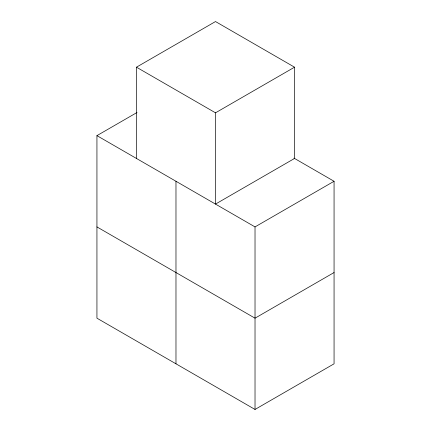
<?xml version="1.0" encoding="UTF-8"?>
<svg xmlns="http://www.w3.org/2000/svg" width="431" height="431" viewBox="0 0 431 431"><rect width="100%" height="100%" fill="white"/><g stroke="black" fill="none" stroke-linecap="round" stroke-linejoin="round"><path stroke-width="0.65" d="M136.46 67.188L215.5 21.55L294.54 67.188L294.54 158.457L215.5 204.089L215.5 112.82L136.46 67.188L136.46 158.457M293.964 158.118L334.063 181.273L334.063 363.812L255.023 409.45L96.937 318.18L96.937 135.636L137.036 112.486M215.5 112.82L294.54 67.188M96.937 135.636L255.023 226.911L334.063 181.273M334.063 272.543L255.023 318.18L96.937 226.911M255.023 226.911L255.023 409.45M175.977 181.273L175.977 363.812"/></g></svg>
